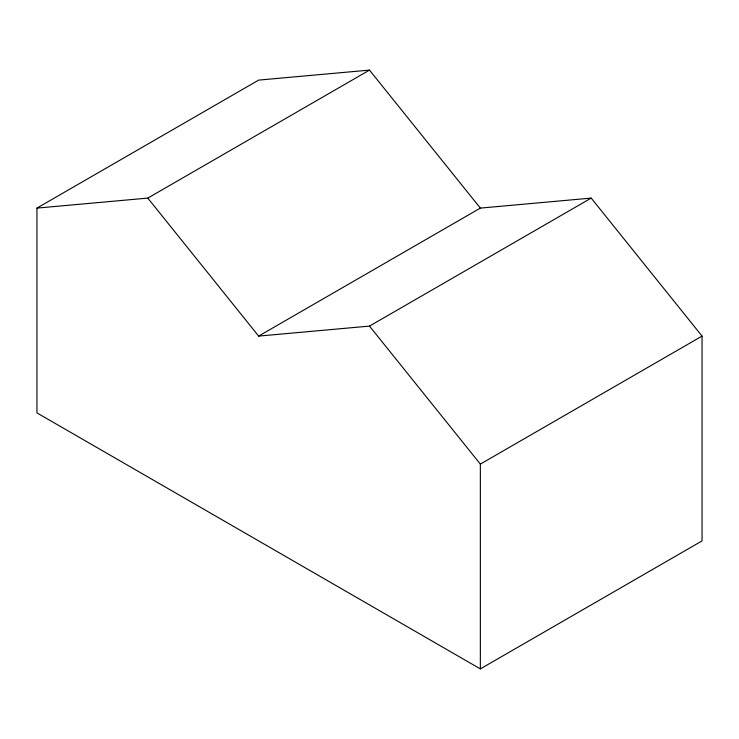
<?xml version="1.0" encoding="UTF-8"?>
<svg xmlns="http://www.w3.org/2000/svg" width="739" height="739" viewBox="0 0 739 739"><rect width="100%" height="100%" fill="white"/><g stroke="black" fill="none" stroke-linecap="round" stroke-linejoin="round"><path stroke-width="1.11" d="M36.95 208.102L258.65 80.108L369.5 70.103L480.35 208.102L591.2 198.098L702.05 336.097L702.05 540.902L480.35 668.897L36.95 412.898L36.95 208.102L147.8 198.098L369.5 70.103M147.8 198.098L258.65 336.097L480.35 208.102M258.65 336.097L369.5 326.102L591.2 198.098M480.35 668.897L480.35 464.101L702.05 336.097M369.5 326.102L480.35 464.101"/></g></svg>
